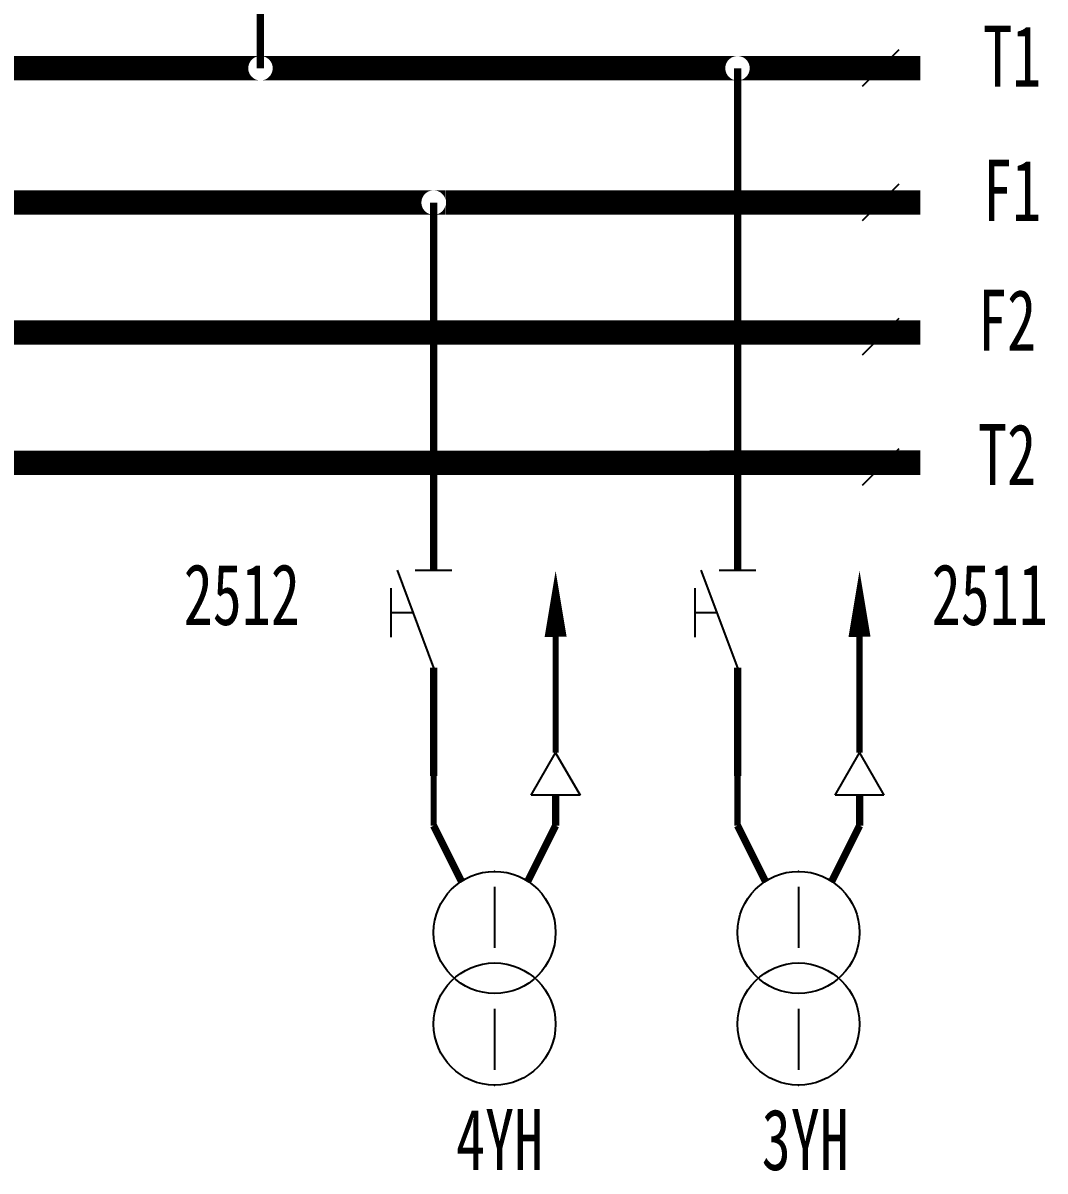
# Model space of a CAD drawing. Header units: millimetres. Extents: x 10667 to 23854, y -3427 to -2899.
# Drawn here: x 13776.6 to 13860.3, y -3231.8 to -3137.7 of the extents above; entities that cross this region are included whole.
import ezdxf

# ---------------------------------------------------------------- set-up
doc = ezdxf.new("R2010")
doc.units = ezdxf.units.MM
doc.header["$LTSCALE"] = 10
doc.linetypes.add('DASHED', pattern=[11, 5, 0.5, 5, 0.5])
for name, color, linetype in [('BLOCK', 3, 'Continuous'), ('LINE', 7, 'Continuous'), ('TEXT', 2, 'Continuous'), ('设    备', 3, 'Continuous'), ('设备编号', 2, 'Continuous'), ('连 接 线', 1, 'Continuous')]:
    doc.layers.add(name, color=color, linetype=linetype)
doc.styles.add('HZ', font='SimSun.ttf', dxfattribs={"width": 0.7})

# ---------------------------------------------------------------- blocks, each defined once
blk = doc.blocks.new('$SGK1')
at = {"layer": 'BLOCK'}
for p, q in [((-3, 0), (0, -8)), ((-1.5, 0), (1.5, 0))]:
    blk.add_line(p, q, dxfattribs=at)
at = {"layer": 'TEXT', "color": 3}
for p, q in [((-3.5, -1.5), (-3.5, -5.5)), ((-1.6875, -3.5), (-3.5, -3.5))]:
    blk.add_line(p, q, dxfattribs=at)
blk = doc.blocks.new('$JT')
at = {"color": 3}
blk.add_lwpolyline([(0, 0, 1.8, 0, 0), (-0.001, 5.41, 0, 0, 0)], format="xyseb", dxfattribs=at)

msp = doc.modelspace()

# ---------------------------------------------------------------- linework, layer by layer
at = {"layer": 'BLOCK'}
for p, q in [((13807.217, -3182.53), (13810.217, -3190.53)), ((13808.717, -3182.53), (13811.717, -3182.53))]:
    msp.add_line(p, q, dxfattribs=at)
at = {"layer": 'TEXT', "color": 3}
for p, q in [((13806.717, -3184.03), (13806.717, -3188.03)), ((13808.53, -3186.03), (13806.717, -3186.03))]:
    msp.add_line(p, q, dxfattribs=at)
at = {"layer": '设    备', "color": 3}
for p, q in [((13815.217, -3208.467), (13815.217, -3213.467)), ((13840.122, -3208.467), (13840.122, -3213.467)), ((13815.217, -3218.467), (13815.217, -3223.467)), ((13840.122, -3218.467), (13840.122, -3223.467))]:
    msp.add_line(p, q, dxfattribs=at)
for centre in [(13815.217, -3212.217), (13840.122, -3212.217), (13815.217, -3219.717), (13840.122, -3219.717)]:
    msp.add_circle(centre, 5, dxfattribs=at)
at = {"layer": '设    备'}
for p in [(13810.217, -3182.53), (13835.122, -3182.53), (13810.217, -3190.53), (13835.122, -3190.53)]:
    msp.add_point(p, dxfattribs=at)
at = {"layer": '设    备', "color": 3}
for p in [(13815.217, -3207.217), (13840.122, -3207.217), (13815.217, -3224.717), (13840.122, -3224.717)]:
    msp.add_point(p, dxfattribs=at)
at = {"layer": '连 接 线', "color": 3}
for p, q in [((13848.344, -3139.932), (13845.344, -3142.932)), ((13848.344, -3150.932), (13845.344, -3153.932)), ((13848.344, -3150.932), (13845.344, -3153.932)), ((13848.344, -3161.932), (13845.344, -3164.932)), ((13848.345, -3172.598), (13845.345, -3175.598)), ((13818.217, -3200.967), (13820.217, -3197.503)), ((13820.217, -3197.503), (13822.217, -3200.967)), ((13843.122, -3200.967), (13845.122, -3197.503)), ((13845.122, -3197.503), (13847.122, -3200.967)), ((13822.217, -3200.967), (13818.217, -3200.967)), ((13847.122, -3200.967), (13843.122, -3200.967))]:
    msp.add_line(p, q, dxfattribs=at)
at = {"layer": '连 接 线'}
for points, const_width in [([(13796.028, -3132.78), (13796.028, -3141.432)], 0.6), ([(13835.122, -3182.53), (13835.122, -3141.433)], 0.6), ([(13768.711, -3152.435), (13809.217, -3152.434)], 2), ([(13811.218, -3152.432), (13848.965, -3152.433)], 2), ([(13848.965, -3152.433), (13835.143, -3152.432)], 2), ([(13810.217, -3182.53), (13810.217, -3152.433)], 0.6), ([(13814.167, -3163.077), (13767.77, -3163.08)], 2), ([(13848.955, -3163.077), (13814.167, -3163.077)], 2), ([(13850.117, -3163.077), (13848.955, -3163.077)], 2), ([(13788.202, -3173.743), (13712.191, -3173.746)], 2), ([(13830.66, -3173.742), (13788.202, -3173.745)], 2), ([(13828.124, -3173.742), (13850.117, -3173.742)], 2), ([(13850.117, -3173.736), (13830.124, -3173.742)], 2), ([(13850.117, -3173.742), (13830.66, -3173.742)], 2), ([(13810.217, -3199.412), (13810.217, -3190.53)], 0.6), ([(13835.122, -3199.412), (13835.122, -3190.53)], 0.6), ([(13820.217, -3203.467), (13820.217, -3200.967)], 0.6), ([(13845.122, -3203.467), (13845.122, -3200.967)], 0.6)]:
    msp.add_lwpolyline(points, dxfattribs=dict(at, const_width=const_width))
at = {"layer": '连 接 线', "color": 1, "const_width": 2}
for points in [[(13761.536, -3141.432), (13787.202, -3141.432)], [(13782.691, -3141.432), (13795.03, -3141.432)], [(13797.028, -3141.432), (13830.66, -3141.432)], [(13830.66, -3141.432), (13834.123, -3141.432)], [(13836.112, -3141.432), (13850.117, -3141.432)], [(13831.244, -3152.432), (13850.117, -3152.432)]]:
    msp.add_lwpolyline(points, dxfattribs=at)
at = {"layer": '连 接 线', "color": 6, "linetype": 'DASHED', "ltscale": 0.5, "const_width": 0.5}
for points in [[(13820.217, -3197.503), (13820.217, -3187.503)], [(13845.122, -3197.503), (13845.122, -3187.503)]]:
    msp.add_lwpolyline(points, dxfattribs=at)
at = {"layer": '连 接 线', "color": 3}
for points, const_width in [([(13810.217, -3199.412), (13810.217, -3203.467)], 0.5), ([(13810.217, -3199.412), (13810.217, -3203.467)], 0.5), ([(13835.122, -3199.412), (13835.122, -3203.467)], 0.5), ([(13835.122, -3199.412), (13835.122, -3203.467)], 0.5), ([(13810.217, -3203.467), (13812.495, -3208.023)], 0.6), ([(13820.217, -3203.467), (13817.94, -3208.023)], 0.6), ([(13835.122, -3203.467), (13837.4, -3208.023)], 0.6), ([(13845.122, -3203.467), (13842.844, -3208.023)], 0.6)]:
    msp.add_lwpolyline(points, dxfattribs=dict(at, const_width=const_width))
for p in [(13820.217, -3203.467), (13845.122, -3203.467)]:
    msp.add_point(p, dxfattribs=at)
at = {"layer": '连 接 线'}
for points in [[(13787.202, -3140.433), (13788.202, -3140.433), (13787.202, -3140.437), (13788.289, -3140.437)], [(13787.202, -3140.437), (13788.115, -3140.437), (13787.202, -3140.433), (13788.202, -3140.433)], [(13787.202, -3140.437), (13788.289, -3140.437), (13787.202, -3140.449), (13788.376, -3140.449)], [(13787.202, -3140.449), (13788.028, -3140.449), (13787.202, -3140.437), (13788.115, -3140.437)], [(13787.202, -3140.467), (13787.943, -3140.467), (13787.202, -3140.449), (13788.028, -3140.449)], [(13787.202, -3140.494), (13787.86, -3140.494), (13787.202, -3140.467), (13787.943, -3140.467)], [(13787.202, -3140.527), (13787.779, -3140.527), (13787.202, -3140.494), (13787.86, -3140.494)], [(13787.202, -3140.567), (13787.702, -3140.567), (13787.202, -3140.527), (13787.779, -3140.527)], [(13787.202, -3140.614), (13787.628, -3140.614), (13787.202, -3140.567), (13787.702, -3140.567)], [(13787.202, -3140.667), (13787.559, -3140.667), (13787.202, -3140.614), (13787.628, -3140.614)], [(13787.202, -3140.726), (13787.495, -3140.726), (13787.202, -3140.667), (13787.559, -3140.667)], [(13787.202, -3140.791), (13787.436, -3140.791), (13787.202, -3140.726), (13787.495, -3140.726)], [(13788.289, -3140.437), (13789.202, -3140.437), (13788.202, -3140.433), (13789.202, -3140.433)], [(13788.376, -3140.449), (13789.202, -3140.449), (13788.289, -3140.437), (13789.202, -3140.437)], [(13788.461, -3140.467), (13789.202, -3140.467), (13788.376, -3140.449), (13789.202, -3140.449)], [(13788.544, -3140.494), (13789.202, -3140.494), (13788.461, -3140.467), (13789.202, -3140.467)], [(13788.625, -3140.527), (13789.202, -3140.527), (13788.544, -3140.494), (13789.202, -3140.494)], [(13788.702, -3140.567), (13789.202, -3140.567), (13788.625, -3140.527), (13789.202, -3140.527)], [(13788.776, -3140.614), (13789.202, -3140.614), (13788.702, -3140.567), (13789.202, -3140.567)], [(13788.845, -3140.667), (13789.202, -3140.667), (13788.776, -3140.614), (13789.202, -3140.614)], [(13788.909, -3140.726), (13789.202, -3140.726), (13788.845, -3140.667), (13789.202, -3140.667)], [(13788.968, -3140.791), (13789.202, -3140.791), (13788.909, -3140.726), (13789.202, -3140.726)], [(13796.028, -3140.432), (13795.028, -3140.432), (13795.941, -3140.436), (13795.028, -3140.436)], [(13795.028, -3140.433), (13796.028, -3140.433), (13795.028, -3140.437), (13796.115, -3140.437)], [(13795.028, -3140.437), (13795.941, -3140.437), (13795.028, -3140.433), (13796.028, -3140.433)], [(13795.028, -3140.433), (13796.028, -3140.433), (13795.028, -3140.437), (13796.115, -3140.437)], [(13795.028, -3140.437), (13795.941, -3140.437), (13795.028, -3140.433), (13796.028, -3140.433)], [(13795.941, -3140.436), (13795.028, -3140.436), (13795.854, -3140.448), (13795.028, -3140.448)], [(13795.028, -3140.437), (13796.115, -3140.437), (13795.028, -3140.449), (13796.201, -3140.449)], [(13795.028, -3140.449), (13795.854, -3140.449), (13795.028, -3140.437), (13795.941, -3140.437)], [(13795.028, -3140.437), (13796.115, -3140.437), (13795.028, -3140.449), (13796.201, -3140.449)], [(13795.028, -3140.449), (13795.854, -3140.449), (13795.028, -3140.437), (13795.941, -3140.437)], [(13795.854, -3140.448), (13795.028, -3140.448), (13795.769, -3140.466), (13795.028, -3140.466)], [(13795.028, -3140.467), (13795.769, -3140.467), (13795.028, -3140.449), (13795.854, -3140.449)], [(13795.028, -3140.467), (13795.769, -3140.467), (13795.028, -3140.449), (13795.854, -3140.449)], [(13795.769, -3140.466), (13795.028, -3140.466), (13795.686, -3140.493), (13795.028, -3140.493)], [(13795.028, -3140.494), (13795.686, -3140.494), (13795.028, -3140.467), (13795.769, -3140.467)], [(13795.028, -3140.494), (13795.686, -3140.494), (13795.028, -3140.467), (13795.769, -3140.467)], [(13795.686, -3140.493), (13795.028, -3140.493), (13795.605, -3140.526), (13795.028, -3140.526)], [(13795.028, -3140.527), (13795.605, -3140.527), (13795.028, -3140.494), (13795.686, -3140.494)], [(13795.028, -3140.527), (13795.605, -3140.527), (13795.028, -3140.494), (13795.686, -3140.494)], [(13795.605, -3140.526), (13795.028, -3140.526), (13795.528, -3140.566), (13795.028, -3140.566)], [(13795.028, -3140.567), (13795.528, -3140.567), (13795.028, -3140.527), (13795.605, -3140.527)], [(13795.028, -3140.567), (13795.528, -3140.567), (13795.028, -3140.527), (13795.605, -3140.527)], [(13795.528, -3140.566), (13795.028, -3140.566), (13795.454, -3140.613), (13795.028, -3140.613)], [(13795.028, -3140.614), (13795.454, -3140.614), (13795.028, -3140.567), (13795.528, -3140.567)], [(13795.028, -3140.614), (13795.454, -3140.614), (13795.028, -3140.567), (13795.528, -3140.567)], [(13795.454, -3140.613), (13795.028, -3140.613), (13795.385, -3140.666), (13795.028, -3140.666)], [(13795.028, -3140.667), (13795.385, -3140.667), (13795.028, -3140.614), (13795.454, -3140.614)], [(13795.028, -3140.667), (13795.385, -3140.667), (13795.028, -3140.614), (13795.454, -3140.614)], [(13795.385, -3140.666), (13795.028, -3140.666), (13795.321, -3140.725), (13795.028, -3140.725)], [(13795.028, -3140.726), (13795.321, -3140.726), (13795.028, -3140.667), (13795.385, -3140.667)], [(13795.028, -3140.726), (13795.321, -3140.726), (13795.028, -3140.667), (13795.385, -3140.667)], [(13795.321, -3140.725), (13795.028, -3140.725), (13795.262, -3140.79), (13795.028, -3140.79)], [(13795.028, -3140.791), (13795.262, -3140.791), (13795.028, -3140.726), (13795.321, -3140.726)], [(13795.028, -3140.791), (13795.262, -3140.791), (13795.028, -3140.726), (13795.321, -3140.726)], [(13797.028, -3140.436), (13796.115, -3140.436), (13797.028, -3140.432), (13796.028, -3140.432)], [(13796.115, -3140.437), (13797.028, -3140.437), (13796.028, -3140.433), (13797.028, -3140.433)], [(13796.115, -3140.437), (13797.028, -3140.437), (13796.028, -3140.433), (13797.028, -3140.433)], [(13797.028, -3140.448), (13796.201, -3140.448), (13797.028, -3140.436), (13796.115, -3140.436)], [(13796.201, -3140.449), (13797.028, -3140.449), (13796.115, -3140.437), (13797.028, -3140.437)], [(13796.201, -3140.449), (13797.028, -3140.449), (13796.115, -3140.437), (13797.028, -3140.437)], [(13797.028, -3140.466), (13796.287, -3140.466), (13797.028, -3140.448), (13796.201, -3140.448)], [(13796.287, -3140.467), (13797.028, -3140.467), (13796.201, -3140.449), (13797.028, -3140.449)], [(13796.287, -3140.467), (13797.028, -3140.467), (13796.201, -3140.449), (13797.028, -3140.449)], [(13797.028, -3140.493), (13796.37, -3140.493), (13797.028, -3140.466), (13796.287, -3140.466)], [(13796.37, -3140.494), (13797.028, -3140.494), (13796.287, -3140.467), (13797.028, -3140.467)], [(13796.37, -3140.494), (13797.028, -3140.494), (13796.287, -3140.467), (13797.028, -3140.467)], [(13797.028, -3140.526), (13796.45, -3140.526), (13797.028, -3140.493), (13796.37, -3140.493)], [(13796.45, -3140.527), (13797.028, -3140.527), (13796.37, -3140.494), (13797.028, -3140.494)], [(13796.45, -3140.527), (13797.028, -3140.527), (13796.37, -3140.494), (13797.028, -3140.494)], [(13797.028, -3140.566), (13796.528, -3140.566), (13797.028, -3140.526), (13796.45, -3140.526)], [(13796.528, -3140.567), (13797.028, -3140.567), (13796.45, -3140.527), (13797.028, -3140.527)], [(13796.528, -3140.567), (13797.028, -3140.567), (13796.45, -3140.527), (13797.028, -3140.527)], [(13797.028, -3140.613), (13796.601, -3140.613), (13797.028, -3140.566), (13796.528, -3140.566)], [(13796.601, -3140.614), (13797.028, -3140.614), (13796.528, -3140.567), (13797.028, -3140.567)], [(13796.601, -3140.614), (13797.028, -3140.614), (13796.528, -3140.567), (13797.028, -3140.567)], [(13797.028, -3140.666), (13796.67, -3140.666), (13797.028, -3140.613), (13796.601, -3140.613)], [(13796.67, -3140.667), (13797.028, -3140.667), (13796.601, -3140.614), (13797.028, -3140.614)], [(13796.67, -3140.667), (13797.028, -3140.667), (13796.601, -3140.614), (13797.028, -3140.614)], [(13797.028, -3140.725), (13796.735, -3140.725), (13797.028, -3140.666), (13796.67, -3140.666)], [(13796.735, -3140.726), (13797.028, -3140.726), (13796.67, -3140.667), (13797.028, -3140.667)], [(13796.735, -3140.726), (13797.028, -3140.726), (13796.67, -3140.667), (13797.028, -3140.667)], [(13797.028, -3140.79), (13796.794, -3140.79), (13797.028, -3140.725), (13796.735, -3140.725)], [(13796.794, -3140.791), (13797.028, -3140.791), (13796.735, -3140.726), (13797.028, -3140.726)], [(13796.794, -3140.791), (13797.028, -3140.791), (13796.735, -3140.726), (13797.028, -3140.726)], [(13824.626, -3140.432), (13825.626, -3140.432), (13824.626, -3140.436), (13825.713, -3140.436)], [(13824.626, -3140.436), (13825.539, -3140.436), (13824.626, -3140.432), (13825.626, -3140.432)], [(13824.626, -3140.436), (13825.713, -3140.436), (13824.626, -3140.448), (13825.8, -3140.448)], [(13824.626, -3140.448), (13825.453, -3140.448), (13824.626, -3140.436), (13825.539, -3140.436)], [(13824.626, -3140.466), (13825.367, -3140.466), (13824.626, -3140.448), (13825.453, -3140.448)], [(13824.626, -3140.493), (13825.284, -3140.493), (13824.626, -3140.466), (13825.367, -3140.466)], [(13824.626, -3140.526), (13825.204, -3140.526), (13824.626, -3140.493), (13825.284, -3140.493)], [(13824.626, -3140.566), (13825.126, -3140.566), (13824.626, -3140.526), (13825.204, -3140.526)], [(13824.626, -3140.613), (13825.053, -3140.613), (13824.626, -3140.566), (13825.126, -3140.566)], [(13824.626, -3140.666), (13824.983, -3140.666), (13824.626, -3140.613), (13825.053, -3140.613)], [(13824.626, -3140.725), (13824.919, -3140.725), (13824.626, -3140.666), (13824.983, -3140.666)], [(13824.626, -3140.79), (13824.86, -3140.79), (13824.626, -3140.725), (13824.919, -3140.725)], [(13825.713, -3140.436), (13826.626, -3140.436), (13825.626, -3140.432), (13826.626, -3140.432)], [(13825.8, -3140.448), (13826.626, -3140.448), (13825.713, -3140.436), (13826.626, -3140.436)], [(13825.885, -3140.466), (13826.626, -3140.466), (13825.8, -3140.448), (13826.626, -3140.448)], [(13825.968, -3140.493), (13826.626, -3140.493), (13825.885, -3140.466), (13826.626, -3140.466)], [(13826.049, -3140.526), (13826.626, -3140.526), (13825.968, -3140.493), (13826.626, -3140.493)], [(13826.126, -3140.566), (13826.626, -3140.566), (13826.049, -3140.526), (13826.626, -3140.526)], [(13826.2, -3140.613), (13826.626, -3140.613), (13826.126, -3140.566), (13826.626, -3140.566)], [(13826.269, -3140.666), (13826.626, -3140.666), (13826.2, -3140.613), (13826.626, -3140.613)], [(13826.333, -3140.725), (13826.626, -3140.725), (13826.269, -3140.666), (13826.626, -3140.666)], [(13826.392, -3140.79), (13826.626, -3140.79), (13826.333, -3140.725), (13826.626, -3140.725)], [(13834.121, -3140.432), (13835.121, -3140.432), (13834.121, -3140.436), (13835.208, -3140.436)], [(13834.121, -3140.436), (13835.034, -3140.436), (13834.121, -3140.432), (13835.121, -3140.432)], [(13834.121, -3140.436), (13835.208, -3140.436), (13834.121, -3140.448), (13835.295, -3140.448)], [(13834.121, -3140.448), (13834.948, -3140.448), (13834.121, -3140.436), (13835.034, -3140.436)], [(13834.121, -3140.466), (13834.863, -3140.466), (13834.121, -3140.448), (13834.948, -3140.448)], [(13834.121, -3140.493), (13834.779, -3140.493), (13834.121, -3140.466), (13834.863, -3140.466)], [(13834.121, -3140.526), (13834.699, -3140.526), (13834.121, -3140.493), (13834.779, -3140.493)], [(13834.121, -3140.566), (13834.621, -3140.566), (13834.121, -3140.526), (13834.699, -3140.526)], [(13834.121, -3140.613), (13834.548, -3140.613), (13834.121, -3140.566), (13834.621, -3140.566)], [(13834.121, -3140.666), (13834.479, -3140.666), (13834.121, -3140.613), (13834.548, -3140.613)], [(13834.121, -3140.725), (13834.414, -3140.725), (13834.121, -3140.666), (13834.479, -3140.666)], [(13834.121, -3140.79), (13834.355, -3140.79), (13834.121, -3140.725), (13834.414, -3140.725)], [(13835.208, -3140.436), (13836.121, -3140.436), (13835.121, -3140.432), (13836.121, -3140.432)], [(13835.295, -3140.448), (13836.121, -3140.448), (13835.208, -3140.436), (13836.121, -3140.436)], [(13835.38, -3140.466), (13836.121, -3140.466), (13835.295, -3140.448), (13836.121, -3140.448)], [(13835.463, -3140.493), (13836.121, -3140.493), (13835.38, -3140.466), (13836.121, -3140.466)], [(13835.544, -3140.526), (13836.121, -3140.526), (13835.463, -3140.493), (13836.121, -3140.493)], [(13835.621, -3140.566), (13836.121, -3140.566), (13835.544, -3140.526), (13836.121, -3140.526)], [(13835.695, -3140.613), (13836.121, -3140.613), (13835.621, -3140.566), (13836.121, -3140.566)], [(13835.764, -3140.666), (13836.121, -3140.666), (13835.695, -3140.613), (13836.121, -3140.613)], [(13835.828, -3140.725), (13836.121, -3140.725), (13835.764, -3140.666), (13836.121, -3140.666)], [(13835.887, -3140.79), (13836.121, -3140.79), (13835.828, -3140.725), (13836.121, -3140.725)], [(13787.202, -3140.86), (13787.383, -3140.86), (13787.202, -3140.791), (13787.436, -3140.791)], [(13787.202, -3140.933), (13787.336, -3140.933), (13787.202, -3140.86), (13787.383, -3140.86)], [(13787.202, -3141.011), (13787.296, -3141.011), (13787.202, -3140.933), (13787.336, -3140.933)], [(13787.202, -3141.091), (13787.262, -3141.091), (13787.202, -3141.011), (13787.296, -3141.011)], [(13787.202, -3141.175), (13787.236, -3141.175), (13787.202, -3141.091), (13787.262, -3141.091)], [(13787.202, -3141.26), (13787.217, -3141.26), (13787.202, -3141.175), (13787.236, -3141.175)], [(13787.202, -3141.346), (13787.206, -3141.346), (13787.202, -3141.26), (13787.217, -3141.26)], [(13787.202, -3141.433), (13787.202, -3141.433), (13787.202, -3141.346), (13787.206, -3141.346)], [(13787.202, -3141.433), (13787.202, -3141.433), (13787.202, -3141.521), (13787.206, -3141.521)], [(13787.202, -3141.521), (13787.206, -3141.521), (13787.202, -3141.607), (13787.217, -3141.607)], [(13787.202, -3141.607), (13787.217, -3141.607), (13787.202, -3141.692), (13787.236, -3141.692)], [(13789.021, -3140.86), (13789.202, -3140.86), (13788.968, -3140.791), (13789.202, -3140.791)], [(13789.068, -3140.933), (13789.202, -3140.933), (13789.021, -3140.86), (13789.202, -3140.86)], [(13789.108, -3141.011), (13789.202, -3141.011), (13789.068, -3140.933), (13789.202, -3140.933)], [(13789.142, -3141.091), (13789.202, -3141.091), (13789.108, -3141.011), (13789.202, -3141.011)], [(13789.168, -3141.175), (13789.202, -3141.175), (13789.142, -3141.091), (13789.202, -3141.091)], [(13789.187, -3141.26), (13789.202, -3141.26), (13789.168, -3141.175), (13789.202, -3141.175)], [(13789.168, -3141.692), (13789.202, -3141.692), (13789.187, -3141.607), (13789.202, -3141.607)], [(13789.198, -3141.346), (13789.202, -3141.346), (13789.187, -3141.26), (13789.202, -3141.26)], [(13789.187, -3141.607), (13789.202, -3141.607), (13789.198, -3141.521), (13789.202, -3141.521)], [(13789.202, -3141.433), (13789.202, -3141.433), (13789.198, -3141.346), (13789.202, -3141.346)], [(13789.198, -3141.521), (13789.202, -3141.521), (13789.202, -3141.433)], [(13795.262, -3140.79), (13795.028, -3140.79), (13795.209, -3140.859), (13795.028, -3140.859)], [(13795.028, -3140.86), (13795.209, -3140.86), (13795.028, -3140.791), (13795.262, -3140.791)], [(13795.028, -3140.86), (13795.209, -3140.86), (13795.028, -3140.791), (13795.262, -3140.791)], [(13795.209, -3140.859), (13795.028, -3140.859), (13795.162, -3140.932), (13795.028, -3140.932)], [(13795.028, -3140.933), (13795.162, -3140.933), (13795.028, -3140.86), (13795.209, -3140.86)], [(13795.028, -3140.933), (13795.162, -3140.933), (13795.028, -3140.86), (13795.209, -3140.86)], [(13795.162, -3140.932), (13795.028, -3140.932), (13795.121, -3141.01), (13795.028, -3141.01)], [(13795.028, -3141.011), (13795.121, -3141.011), (13795.028, -3140.933), (13795.162, -3140.933)], [(13795.028, -3141.011), (13795.121, -3141.011), (13795.028, -3140.933), (13795.162, -3140.933)], [(13795.121, -3141.01), (13795.028, -3141.01), (13795.088, -3141.09), (13795.028, -3141.09)], [(13795.028, -3141.091), (13795.088, -3141.091), (13795.028, -3141.011), (13795.121, -3141.011)], [(13795.028, -3141.091), (13795.088, -3141.091), (13795.028, -3141.011), (13795.121, -3141.011)], [(13795.088, -3141.09), (13795.028, -3141.09), (13795.062, -3141.174), (13795.028, -3141.174)], [(13795.028, -3141.175), (13795.062, -3141.175), (13795.028, -3141.091), (13795.088, -3141.091)], [(13795.028, -3141.175), (13795.062, -3141.175), (13795.028, -3141.091), (13795.088, -3141.091)], [(13795.062, -3141.174), (13795.028, -3141.174), (13795.043, -3141.259), (13795.028, -3141.259)], [(13795.028, -3141.26), (13795.043, -3141.26), (13795.028, -3141.175), (13795.062, -3141.175)], [(13795.028, -3141.26), (13795.043, -3141.26), (13795.028, -3141.175), (13795.062, -3141.175)], [(13795.043, -3141.259), (13795.028, -3141.259), (13795.032, -3141.345), (13795.028, -3141.345)], [(13795.028, -3141.346), (13795.032, -3141.346), (13795.028, -3141.26), (13795.043, -3141.26)], [(13795.028, -3141.346), (13795.032, -3141.346), (13795.028, -3141.26), (13795.043, -3141.26)], [(13795.032, -3141.345), (13795.028, -3141.345), (13795.028, -3141.432)], [(13795.028, -3141.433), (13795.028, -3141.433), (13795.028, -3141.346), (13795.032, -3141.346)], [(13795.028, -3141.433), (13795.028, -3141.433), (13795.028, -3141.346), (13795.032, -3141.346)], [(13795.028, -3141.432), (13795.028, -3141.432), (13795.032, -3141.52), (13795.028, -3141.52)], [(13795.028, -3141.433), (13795.028, -3141.433), (13795.028, -3141.521), (13795.032, -3141.521)], [(13795.028, -3141.433), (13795.028, -3141.433), (13795.028, -3141.521), (13795.032, -3141.521)], [(13795.032, -3141.52), (13795.028, -3141.52), (13795.043, -3141.606), (13795.028, -3141.606)], [(13795.028, -3141.521), (13795.032, -3141.521), (13795.028, -3141.607), (13795.043, -3141.607)], [(13795.028, -3141.521), (13795.032, -3141.521), (13795.028, -3141.607), (13795.043, -3141.607)], [(13795.043, -3141.606), (13795.028, -3141.606), (13795.062, -3141.691), (13795.028, -3141.691)], [(13795.028, -3141.607), (13795.043, -3141.607), (13795.028, -3141.692), (13795.062, -3141.692)], [(13795.028, -3141.607), (13795.043, -3141.607), (13795.028, -3141.692), (13795.062, -3141.692)], [(13797.028, -3140.859), (13796.847, -3140.859), (13797.028, -3140.79), (13796.794, -3140.79)], [(13796.847, -3140.86), (13797.028, -3140.86), (13796.794, -3140.791), (13797.028, -3140.791)], [(13796.847, -3140.86), (13797.028, -3140.86), (13796.794, -3140.791), (13797.028, -3140.791)], [(13797.028, -3140.932), (13796.894, -3140.932), (13797.028, -3140.859), (13796.847, -3140.859)], [(13796.894, -3140.933), (13797.028, -3140.933), (13796.847, -3140.86), (13797.028, -3140.86)], [(13796.894, -3140.933), (13797.028, -3140.933), (13796.847, -3140.86), (13797.028, -3140.86)], [(13797.028, -3141.01), (13796.934, -3141.01), (13797.028, -3140.932), (13796.894, -3140.932)], [(13796.934, -3141.011), (13797.028, -3141.011), (13796.894, -3140.933), (13797.028, -3140.933)], [(13796.934, -3141.011), (13797.028, -3141.011), (13796.894, -3140.933), (13797.028, -3140.933)], [(13797.028, -3141.09), (13796.967, -3141.09), (13797.028, -3141.01), (13796.934, -3141.01)], [(13796.967, -3141.091), (13797.028, -3141.091), (13796.934, -3141.011), (13797.028, -3141.011)], [(13796.967, -3141.091), (13797.028, -3141.091), (13796.934, -3141.011), (13797.028, -3141.011)], [(13797.028, -3141.174), (13796.994, -3141.174), (13797.028, -3141.09), (13796.967, -3141.09)], [(13796.994, -3141.175), (13797.028, -3141.175), (13796.967, -3141.091), (13797.028, -3141.091)], [(13796.994, -3141.175), (13797.028, -3141.175), (13796.967, -3141.091), (13797.028, -3141.091)], [(13797.028, -3141.259), (13797.013, -3141.259), (13797.028, -3141.174), (13796.994, -3141.174)], [(13797.013, -3141.26), (13797.028, -3141.26), (13796.994, -3141.175), (13797.028, -3141.175)], [(13797.013, -3141.26), (13797.028, -3141.26), (13796.994, -3141.175), (13797.028, -3141.175)], [(13797.028, -3141.606), (13797.013, -3141.606), (13797.028, -3141.691), (13796.994, -3141.691)], [(13796.994, -3141.692), (13797.028, -3141.692), (13797.013, -3141.607), (13797.028, -3141.607)], [(13796.994, -3141.692), (13797.028, -3141.692), (13797.013, -3141.607), (13797.028, -3141.607)], [(13797.028, -3141.345), (13797.024, -3141.345), (13797.028, -3141.259), (13797.013, -3141.259)], [(13797.024, -3141.346), (13797.028, -3141.346), (13797.013, -3141.26), (13797.028, -3141.26)], [(13797.024, -3141.346), (13797.028, -3141.346), (13797.013, -3141.26), (13797.028, -3141.26)], [(13797.028, -3141.52), (13797.024, -3141.52), (13797.028, -3141.606), (13797.013, -3141.606)], [(13797.013, -3141.607), (13797.028, -3141.607), (13797.024, -3141.521), (13797.028, -3141.521)], [(13797.013, -3141.607), (13797.028, -3141.607), (13797.024, -3141.521), (13797.028, -3141.521)], [(13797.028, -3141.432), (13797.028, -3141.432), (13797.028, -3141.345), (13797.024, -3141.345)], [(13797.028, -3141.433), (13797.028, -3141.433), (13797.024, -3141.346), (13797.028, -3141.346)], [(13797.028, -3141.433), (13797.028, -3141.433), (13797.024, -3141.346), (13797.028, -3141.346)], [(13797.028, -3141.432), (13797.028, -3141.432), (13797.028, -3141.52), (13797.024, -3141.52)], [(13797.024, -3141.521), (13797.028, -3141.521), (13797.028, -3141.433)], [(13797.024, -3141.521), (13797.028, -3141.521), (13797.028, -3141.433)], [(13824.626, -3140.859), (13824.807, -3140.859), (13824.626, -3140.79), (13824.86, -3140.79)], [(13824.626, -3140.932), (13824.76, -3140.932), (13824.626, -3140.859), (13824.807, -3140.859)], [(13824.626, -3141.01), (13824.72, -3141.01), (13824.626, -3140.932), (13824.76, -3140.932)], [(13824.626, -3141.09), (13824.687, -3141.09), (13824.626, -3141.01), (13824.72, -3141.01)], [(13824.626, -3141.174), (13824.66, -3141.174), (13824.626, -3141.09), (13824.687, -3141.09)], [(13824.626, -3141.259), (13824.641, -3141.259), (13824.626, -3141.174), (13824.66, -3141.174)], [(13824.626, -3141.345), (13824.63, -3141.345), (13824.626, -3141.259), (13824.641, -3141.259)], [(13824.626, -3141.432), (13824.626, -3141.432), (13824.626, -3141.345), (13824.63, -3141.345)], [(13824.626, -3141.432), (13824.626, -3141.432), (13824.626, -3141.52), (13824.63, -3141.52)], [(13824.626, -3141.52), (13824.63, -3141.52), (13824.626, -3141.606), (13824.641, -3141.606)], [(13824.626, -3141.606), (13824.641, -3141.606), (13824.626, -3141.691), (13824.66, -3141.691)], [(13826.445, -3140.859), (13826.626, -3140.859), (13826.392, -3140.79), (13826.626, -3140.79)], [(13826.492, -3140.932), (13826.626, -3140.932), (13826.445, -3140.859), (13826.626, -3140.859)], [(13826.533, -3141.01), (13826.626, -3141.01), (13826.492, -3140.932), (13826.626, -3140.932)], [(13826.566, -3141.09), (13826.626, -3141.09), (13826.533, -3141.01), (13826.626, -3141.01)], [(13826.592, -3141.174), (13826.626, -3141.174), (13826.566, -3141.09), (13826.626, -3141.09)], [(13826.611, -3141.259), (13826.626, -3141.259), (13826.592, -3141.174), (13826.626, -3141.174)], [(13826.592, -3141.691), (13826.626, -3141.691), (13826.611, -3141.606), (13826.626, -3141.606)], [(13826.622, -3141.345), (13826.626, -3141.345), (13826.611, -3141.259), (13826.626, -3141.259)], [(13826.611, -3141.606), (13826.626, -3141.606), (13826.622, -3141.52), (13826.626, -3141.52)], [(13826.626, -3141.432), (13826.626, -3141.432), (13826.622, -3141.345), (13826.626, -3141.345)], [(13826.622, -3141.52), (13826.626, -3141.52), (13826.626, -3141.432)], [(13834.121, -3140.859), (13834.302, -3140.859), (13834.121, -3140.79), (13834.355, -3140.79)], [(13834.121, -3140.932), (13834.255, -3140.932), (13834.121, -3140.859), (13834.302, -3140.859)], [(13834.121, -3141.01), (13834.215, -3141.01), (13834.121, -3140.932), (13834.255, -3140.932)], [(13834.121, -3141.09), (13834.182, -3141.09), (13834.121, -3141.01), (13834.215, -3141.01)], [(13834.121, -3141.174), (13834.155, -3141.174), (13834.121, -3141.09), (13834.182, -3141.09)], [(13834.121, -3141.259), (13834.137, -3141.259), (13834.121, -3141.174), (13834.155, -3141.174)], [(13834.121, -3141.345), (13834.125, -3141.345), (13834.121, -3141.259), (13834.137, -3141.259)], [(13834.121, -3141.432), (13834.121, -3141.432), (13834.121, -3141.345), (13834.125, -3141.345)], [(13834.121, -3141.432), (13834.121, -3141.432), (13834.121, -3141.52), (13834.125, -3141.52)], [(13834.121, -3141.52), (13834.125, -3141.52), (13834.121, -3141.606), (13834.137, -3141.606)], [(13834.121, -3141.606), (13834.137, -3141.606), (13834.121, -3141.691), (13834.155, -3141.691)], [(13835.94, -3140.859), (13836.121, -3140.859), (13835.887, -3140.79), (13836.121, -3140.79)], [(13835.987, -3140.932), (13836.121, -3140.932), (13835.94, -3140.859), (13836.121, -3140.859)], [(13836.028, -3141.01), (13836.121, -3141.01), (13835.987, -3140.932), (13836.121, -3140.932)], [(13836.061, -3141.09), (13836.121, -3141.09), (13836.028, -3141.01), (13836.121, -3141.01)], [(13836.087, -3141.174), (13836.121, -3141.174), (13836.061, -3141.09), (13836.121, -3141.09)], [(13836.106, -3141.259), (13836.121, -3141.259), (13836.087, -3141.174), (13836.121, -3141.174)], [(13836.087, -3141.691), (13836.121, -3141.691), (13836.106, -3141.606), (13836.121, -3141.606)], [(13836.118, -3141.345), (13836.121, -3141.345), (13836.106, -3141.259), (13836.121, -3141.259)], [(13836.106, -3141.606), (13836.121, -3141.606), (13836.118, -3141.52), (13836.121, -3141.52)], [(13836.121, -3141.432), (13836.121, -3141.432), (13836.118, -3141.345), (13836.121, -3141.345)], [(13836.118, -3141.52), (13836.121, -3141.52), (13836.121, -3141.432)], [(13787.202, -3141.692), (13787.236, -3141.692), (13787.202, -3141.775), (13787.262, -3141.775)], [(13787.202, -3141.775), (13787.262, -3141.775), (13787.202, -3141.856), (13787.296, -3141.856)], [(13787.202, -3141.856), (13787.296, -3141.856), (13787.202, -3141.933), (13787.336, -3141.933)], [(13787.202, -3141.933), (13787.336, -3141.933), (13787.202, -3142.007), (13787.383, -3142.007)], [(13787.202, -3142.007), (13787.383, -3142.007), (13787.202, -3142.076), (13787.436, -3142.076)], [(13787.202, -3142.076), (13787.436, -3142.076), (13787.202, -3142.14), (13787.495, -3142.14)], [(13787.202, -3142.14), (13787.495, -3142.14), (13787.202, -3142.199), (13787.559, -3142.199)], [(13787.202, -3142.199), (13787.559, -3142.199), (13787.202, -3142.253), (13787.628, -3142.253)], [(13787.202, -3142.253), (13787.628, -3142.253), (13787.202, -3142.299), (13787.702, -3142.299)], [(13787.202, -3142.299), (13787.702, -3142.299), (13787.202, -3142.34), (13787.779, -3142.34)], [(13787.202, -3142.34), (13787.779, -3142.34), (13787.202, -3142.373), (13787.86, -3142.373)], [(13787.202, -3142.373), (13787.86, -3142.373), (13787.202, -3142.399), (13787.943, -3142.399)], [(13787.202, -3142.399), (13787.943, -3142.399), (13787.202, -3142.418), (13788.028, -3142.418)], [(13787.202, -3142.418), (13788.028, -3142.418), (13787.202, -3142.43), (13788.115, -3142.43)], [(13787.202, -3142.43), (13788.115, -3142.43), (13787.202, -3142.433), (13788.202, -3142.433)], [(13788.202, -3142.433), (13789.202, -3142.433), (13788.289, -3142.43), (13789.202, -3142.43)], [(13788.289, -3142.43), (13789.202, -3142.43), (13788.376, -3142.418), (13789.202, -3142.418)], [(13788.376, -3142.418), (13789.202, -3142.418), (13788.461, -3142.399), (13789.202, -3142.399)], [(13788.461, -3142.399), (13789.202, -3142.399), (13788.544, -3142.373), (13789.202, -3142.373)], [(13788.544, -3142.373), (13789.202, -3142.373), (13788.625, -3142.34), (13789.202, -3142.34)], [(13788.625, -3142.34), (13789.202, -3142.34), (13788.702, -3142.299), (13789.202, -3142.299)], [(13788.702, -3142.299), (13789.202, -3142.299), (13788.776, -3142.253), (13789.202, -3142.253)], [(13788.776, -3142.253), (13789.202, -3142.253), (13788.845, -3142.199), (13789.202, -3142.199)], [(13788.845, -3142.199), (13789.202, -3142.199), (13788.909, -3142.14), (13789.202, -3142.14)], [(13788.909, -3142.14), (13789.202, -3142.14), (13788.968, -3142.076), (13789.202, -3142.076)], [(13788.968, -3142.076), (13789.202, -3142.076), (13789.021, -3142.007), (13789.202, -3142.007)], [(13789.021, -3142.007), (13789.202, -3142.007), (13789.068, -3141.933), (13789.202, -3141.933)], [(13789.068, -3141.933), (13789.202, -3141.933), (13789.108, -3141.856), (13789.202, -3141.856)], [(13789.108, -3141.856), (13789.202, -3141.856), (13789.142, -3141.775), (13789.202, -3141.775)], [(13789.142, -3141.775), (13789.202, -3141.775), (13789.168, -3141.692), (13789.202, -3141.692)], [(13795.062, -3141.691), (13795.028, -3141.691), (13795.088, -3141.774), (13795.028, -3141.774)], [(13795.028, -3141.692), (13795.062, -3141.692), (13795.028, -3141.775), (13795.088, -3141.775)], [(13795.028, -3141.692), (13795.062, -3141.692), (13795.028, -3141.775), (13795.088, -3141.775)], [(13795.088, -3141.774), (13795.028, -3141.774), (13795.121, -3141.855), (13795.028, -3141.855)], [(13795.028, -3141.775), (13795.088, -3141.775), (13795.028, -3141.856), (13795.121, -3141.856)], [(13795.028, -3141.775), (13795.088, -3141.775), (13795.028, -3141.856), (13795.121, -3141.856)], [(13795.121, -3141.855), (13795.028, -3141.855), (13795.162, -3141.932), (13795.028, -3141.932)], [(13795.028, -3141.856), (13795.121, -3141.856), (13795.028, -3141.933), (13795.162, -3141.933)], [(13795.028, -3141.856), (13795.121, -3141.856), (13795.028, -3141.933), (13795.162, -3141.933)], [(13795.162, -3141.932), (13795.028, -3141.932), (13795.209, -3142.006), (13795.028, -3142.006)], [(13795.028, -3141.933), (13795.162, -3141.933), (13795.028, -3142.007), (13795.209, -3142.007)], [(13795.028, -3141.933), (13795.162, -3141.933), (13795.028, -3142.007), (13795.209, -3142.007)], [(13795.209, -3142.006), (13795.028, -3142.006), (13795.262, -3142.075), (13795.028, -3142.075)], [(13795.028, -3142.007), (13795.209, -3142.007), (13795.028, -3142.076), (13795.262, -3142.076)], [(13795.028, -3142.007), (13795.209, -3142.007), (13795.028, -3142.076), (13795.262, -3142.076)], [(13795.262, -3142.075), (13795.028, -3142.075), (13795.321, -3142.14), (13795.028, -3142.14)], [(13795.028, -3142.076), (13795.262, -3142.076), (13795.028, -3142.14), (13795.321, -3142.14)], [(13795.028, -3142.076), (13795.262, -3142.076), (13795.028, -3142.14), (13795.321, -3142.14)], [(13795.028, -3142.14), (13795.321, -3142.14), (13795.028, -3142.199), (13795.385, -3142.199)], [(13795.028, -3142.14), (13795.321, -3142.14), (13795.028, -3142.199), (13795.385, -3142.199)], [(13795.321, -3142.14), (13795.028, -3142.14), (13795.385, -3142.198), (13795.028, -3142.198)], [(13795.385, -3142.198), (13795.028, -3142.198), (13795.454, -3142.252), (13795.028, -3142.252)], [(13795.028, -3142.199), (13795.385, -3142.199), (13795.028, -3142.253), (13795.454, -3142.253)], [(13795.028, -3142.199), (13795.385, -3142.199), (13795.028, -3142.253), (13795.454, -3142.253)], [(13795.454, -3142.252), (13795.028, -3142.252), (13795.528, -3142.298), (13795.028, -3142.298)], [(13795.028, -3142.253), (13795.454, -3142.253), (13795.028, -3142.299), (13795.528, -3142.299)], [(13795.028, -3142.253), (13795.454, -3142.253), (13795.028, -3142.299), (13795.528, -3142.299)], [(13795.528, -3142.298), (13795.028, -3142.298), (13795.605, -3142.339), (13795.028, -3142.339)], [(13795.028, -3142.299), (13795.528, -3142.299), (13795.028, -3142.34), (13795.605, -3142.34)], [(13795.028, -3142.299), (13795.528, -3142.299), (13795.028, -3142.34), (13795.605, -3142.34)], [(13795.605, -3142.339), (13795.028, -3142.339), (13795.686, -3142.372), (13795.028, -3142.372)], [(13795.028, -3142.34), (13795.605, -3142.34), (13795.028, -3142.373), (13795.686, -3142.373)], [(13795.028, -3142.34), (13795.605, -3142.34), (13795.028, -3142.373), (13795.686, -3142.373)], [(13795.686, -3142.372), (13795.028, -3142.372), (13795.769, -3142.398), (13795.028, -3142.398)], [(13795.028, -3142.373), (13795.686, -3142.373), (13795.028, -3142.399), (13795.769, -3142.399)], [(13795.028, -3142.373), (13795.686, -3142.373), (13795.028, -3142.399), (13795.769, -3142.399)], [(13795.769, -3142.398), (13795.028, -3142.398), (13795.854, -3142.417), (13795.028, -3142.417)], [(13795.028, -3142.399), (13795.769, -3142.399), (13795.028, -3142.418), (13795.854, -3142.418)], [(13795.028, -3142.399), (13795.769, -3142.399), (13795.028, -3142.418), (13795.854, -3142.418)], [(13795.854, -3142.417), (13795.028, -3142.417), (13795.941, -3142.429), (13795.028, -3142.429)], [(13795.028, -3142.418), (13795.854, -3142.418), (13795.028, -3142.43), (13795.941, -3142.43)], [(13795.028, -3142.418), (13795.854, -3142.418), (13795.028, -3142.43), (13795.941, -3142.43)], [(13795.941, -3142.429), (13795.028, -3142.429), (13796.028, -3142.432), (13795.028, -3142.432)], [(13795.028, -3142.43), (13795.941, -3142.43), (13795.028, -3142.433), (13796.028, -3142.433)], [(13795.028, -3142.43), (13795.941, -3142.43), (13795.028, -3142.433), (13796.028, -3142.433)], [(13797.028, -3142.429), (13795.941, -3142.429), (13797.028, -3142.417), (13795.854, -3142.417)], [(13797.028, -3142.432), (13796.028, -3142.432), (13797.028, -3142.429), (13795.941, -3142.429)], [(13797.028, -3142.429), (13796.115, -3142.429), (13797.028, -3142.432), (13796.028, -3142.432)], [(13796.028, -3142.433), (13797.028, -3142.433), (13796.115, -3142.43), (13797.028, -3142.43)], [(13796.028, -3142.433), (13797.028, -3142.433), (13796.115, -3142.43), (13797.028, -3142.43)], [(13797.028, -3142.417), (13796.201, -3142.417), (13797.028, -3142.429), (13796.115, -3142.429)], [(13796.115, -3142.43), (13797.028, -3142.43), (13796.201, -3142.418), (13797.028, -3142.418)], [(13796.115, -3142.43), (13797.028, -3142.43), (13796.201, -3142.418), (13797.028, -3142.418)], [(13797.028, -3142.398), (13796.287, -3142.398), (13797.028, -3142.417), (13796.201, -3142.417)], [(13796.201, -3142.418), (13797.028, -3142.418), (13796.287, -3142.399), (13797.028, -3142.399)], [(13796.201, -3142.418), (13797.028, -3142.418), (13796.287, -3142.399), (13797.028, -3142.399)], [(13797.028, -3142.372), (13796.37, -3142.372), (13797.028, -3142.398), (13796.287, -3142.398)], [(13796.287, -3142.399), (13797.028, -3142.399), (13796.37, -3142.373), (13797.028, -3142.373)], [(13796.287, -3142.399), (13797.028, -3142.399), (13796.37, -3142.373), (13797.028, -3142.373)], [(13797.028, -3142.339), (13796.45, -3142.339), (13797.028, -3142.372), (13796.37, -3142.372)], [(13796.37, -3142.373), (13797.028, -3142.373), (13796.45, -3142.34), (13797.028, -3142.34)], [(13796.37, -3142.373), (13797.028, -3142.373), (13796.45, -3142.34), (13797.028, -3142.34)], [(13797.028, -3142.298), (13796.528, -3142.298), (13797.028, -3142.339), (13796.45, -3142.339)], [(13796.45, -3142.34), (13797.028, -3142.34), (13796.528, -3142.299), (13797.028, -3142.299)], [(13796.45, -3142.34), (13797.028, -3142.34), (13796.528, -3142.299), (13797.028, -3142.299)], [(13797.028, -3142.252), (13796.601, -3142.252), (13797.028, -3142.298), (13796.528, -3142.298)], [(13796.528, -3142.299), (13797.028, -3142.299), (13796.601, -3142.253), (13797.028, -3142.253)], [(13796.528, -3142.299), (13797.028, -3142.299), (13796.601, -3142.253), (13797.028, -3142.253)], [(13797.028, -3142.198), (13796.67, -3142.198), (13797.028, -3142.252), (13796.601, -3142.252)], [(13796.601, -3142.253), (13797.028, -3142.253), (13796.67, -3142.199), (13797.028, -3142.199)], [(13796.601, -3142.253), (13797.028, -3142.253), (13796.67, -3142.199), (13797.028, -3142.199)], [(13796.67, -3142.199), (13797.028, -3142.199), (13796.735, -3142.14), (13797.028, -3142.14)], [(13796.67, -3142.199), (13797.028, -3142.199), (13796.735, -3142.14), (13797.028, -3142.14)], [(13797.028, -3142.14), (13796.735, -3142.14), (13797.028, -3142.198), (13796.67, -3142.198)], [(13797.028, -3142.075), (13796.794, -3142.075), (13797.028, -3142.14), (13796.735, -3142.14)], [(13796.735, -3142.14), (13797.028, -3142.14), (13796.794, -3142.076), (13797.028, -3142.076)], [(13796.735, -3142.14), (13797.028, -3142.14), (13796.794, -3142.076), (13797.028, -3142.076)], [(13797.028, -3142.006), (13796.847, -3142.006), (13797.028, -3142.075), (13796.794, -3142.075)], [(13796.794, -3142.076), (13797.028, -3142.076), (13796.847, -3142.007), (13797.028, -3142.007)], [(13796.794, -3142.076), (13797.028, -3142.076), (13796.847, -3142.007), (13797.028, -3142.007)], [(13797.028, -3141.932), (13796.894, -3141.932), (13797.028, -3142.006), (13796.847, -3142.006)], [(13796.847, -3142.007), (13797.028, -3142.007), (13796.894, -3141.933), (13797.028, -3141.933)], [(13796.847, -3142.007), (13797.028, -3142.007), (13796.894, -3141.933), (13797.028, -3141.933)], [(13797.028, -3141.855), (13796.934, -3141.855), (13797.028, -3141.932), (13796.894, -3141.932)], [(13796.894, -3141.933), (13797.028, -3141.933), (13796.934, -3141.856), (13797.028, -3141.856)], [(13796.894, -3141.933), (13797.028, -3141.933), (13796.934, -3141.856), (13797.028, -3141.856)], [(13797.028, -3141.774), (13796.967, -3141.774), (13797.028, -3141.855), (13796.934, -3141.855)], [(13796.934, -3141.856), (13797.028, -3141.856), (13796.967, -3141.775), (13797.028, -3141.775)], [(13796.934, -3141.856), (13797.028, -3141.856), (13796.967, -3141.775), (13797.028, -3141.775)], [(13797.028, -3141.691), (13796.994, -3141.691), (13797.028, -3141.774), (13796.967, -3141.774)], [(13796.967, -3141.775), (13797.028, -3141.775), (13796.994, -3141.692), (13797.028, -3141.692)], [(13796.967, -3141.775), (13797.028, -3141.775), (13796.994, -3141.692), (13797.028, -3141.692)], [(13824.626, -3141.691), (13824.66, -3141.691), (13824.626, -3141.774), (13824.687, -3141.774)], [(13824.626, -3141.774), (13824.687, -3141.774), (13824.626, -3141.855), (13824.72, -3141.855)], [(13824.626, -3141.855), (13824.72, -3141.855), (13824.626, -3141.932), (13824.76, -3141.932)], [(13824.626, -3141.932), (13824.76, -3141.932), (13824.626, -3142.006), (13824.807, -3142.006)], [(13824.626, -3142.006), (13824.807, -3142.006), (13824.626, -3142.075), (13824.86, -3142.075)], [(13824.626, -3142.075), (13824.86, -3142.075), (13824.626, -3142.14), (13824.919, -3142.14)], [(13824.626, -3142.14), (13824.919, -3142.14), (13824.626, -3142.198), (13824.983, -3142.198)], [(13824.626, -3142.198), (13824.983, -3142.198), (13824.626, -3142.252), (13825.053, -3142.252)], [(13824.626, -3142.252), (13825.053, -3142.252), (13824.626, -3142.298), (13825.126, -3142.298)], [(13824.626, -3142.298), (13825.126, -3142.298), (13824.626, -3142.339), (13825.204, -3142.339)], [(13824.626, -3142.339), (13825.204, -3142.339), (13824.626, -3142.372), (13825.284, -3142.372)], [(13824.626, -3142.372), (13825.284, -3142.372), (13824.626, -3142.398), (13825.367, -3142.398)], [(13824.626, -3142.398), (13825.367, -3142.398), (13824.626, -3142.417), (13825.453, -3142.417)], [(13824.626, -3142.417), (13825.453, -3142.417), (13824.626, -3142.429), (13825.539, -3142.429)], [(13824.626, -3142.429), (13825.539, -3142.429), (13824.626, -3142.432), (13825.626, -3142.432)], [(13825.626, -3142.432), (13826.626, -3142.432), (13825.713, -3142.429), (13826.626, -3142.429)], [(13825.713, -3142.429), (13826.626, -3142.429), (13825.8, -3142.417), (13826.626, -3142.417)], [(13825.8, -3142.417), (13826.626, -3142.417), (13825.885, -3142.398), (13826.626, -3142.398)], [(13825.885, -3142.398), (13826.626, -3142.398), (13825.968, -3142.372), (13826.626, -3142.372)], [(13825.968, -3142.372), (13826.626, -3142.372), (13826.049, -3142.339), (13826.626, -3142.339)], [(13826.049, -3142.339), (13826.626, -3142.339), (13826.126, -3142.298), (13826.626, -3142.298)], [(13826.126, -3142.298), (13826.626, -3142.298), (13826.2, -3142.252), (13826.626, -3142.252)], [(13826.2, -3142.252), (13826.626, -3142.252), (13826.269, -3142.198), (13826.626, -3142.198)], [(13826.269, -3142.198), (13826.626, -3142.198), (13826.333, -3142.14), (13826.626, -3142.14)], [(13826.333, -3142.14), (13826.626, -3142.14), (13826.392, -3142.075), (13826.626, -3142.075)], [(13826.392, -3142.075), (13826.626, -3142.075), (13826.445, -3142.006), (13826.626, -3142.006)], [(13826.445, -3142.006), (13826.626, -3142.006), (13826.492, -3141.932), (13826.626, -3141.932)], [(13826.492, -3141.932), (13826.626, -3141.932), (13826.533, -3141.855), (13826.626, -3141.855)], [(13826.533, -3141.855), (13826.626, -3141.855), (13826.566, -3141.774), (13826.626, -3141.774)], [(13826.566, -3141.774), (13826.626, -3141.774), (13826.592, -3141.691), (13826.626, -3141.691)], [(13834.121, -3141.691), (13834.155, -3141.691), (13834.121, -3141.774), (13834.182, -3141.774)], [(13834.121, -3141.774), (13834.182, -3141.774), (13834.121, -3141.855), (13834.215, -3141.855)], [(13834.121, -3141.855), (13834.215, -3141.855), (13834.121, -3141.932), (13834.255, -3141.932)], [(13834.121, -3141.932), (13834.255, -3141.932), (13834.121, -3142.006), (13834.302, -3142.006)], [(13834.121, -3142.006), (13834.302, -3142.006), (13834.121, -3142.075), (13834.355, -3142.075)], [(13834.121, -3142.075), (13834.355, -3142.075), (13834.121, -3142.14), (13834.414, -3142.14)], [(13834.121, -3142.14), (13834.414, -3142.14), (13834.121, -3142.198), (13834.479, -3142.198)], [(13834.121, -3142.198), (13834.479, -3142.198), (13834.121, -3142.252), (13834.548, -3142.252)], [(13834.121, -3142.252), (13834.548, -3142.252), (13834.121, -3142.298), (13834.621, -3142.298)], [(13834.121, -3142.298), (13834.621, -3142.298), (13834.121, -3142.339), (13834.699, -3142.339)], [(13834.121, -3142.339), (13834.699, -3142.339), (13834.121, -3142.372), (13834.779, -3142.372)], [(13834.121, -3142.372), (13834.779, -3142.372), (13834.121, -3142.398), (13834.863, -3142.398)], [(13834.121, -3142.398), (13834.863, -3142.398), (13834.121, -3142.417), (13834.948, -3142.417)], [(13834.121, -3142.417), (13834.948, -3142.417), (13834.121, -3142.429), (13835.034, -3142.429)], [(13834.121, -3142.429), (13835.034, -3142.429), (13834.121, -3142.432), (13835.121, -3142.432)], [(13835.121, -3142.432), (13836.121, -3142.432), (13835.208, -3142.429), (13836.121, -3142.429)], [(13835.208, -3142.429), (13836.121, -3142.429), (13835.295, -3142.417), (13836.121, -3142.417)], [(13835.295, -3142.417), (13836.121, -3142.417), (13835.38, -3142.398), (13836.121, -3142.398)], [(13835.38, -3142.398), (13836.121, -3142.398), (13835.463, -3142.372), (13836.121, -3142.372)], [(13835.463, -3142.372), (13836.121, -3142.372), (13835.544, -3142.339), (13836.121, -3142.339)], [(13835.544, -3142.339), (13836.121, -3142.339), (13835.621, -3142.298), (13836.121, -3142.298)], [(13835.621, -3142.298), (13836.121, -3142.298), (13835.695, -3142.252), (13836.121, -3142.252)], [(13835.695, -3142.252), (13836.121, -3142.252), (13835.764, -3142.198), (13836.121, -3142.198)], [(13835.764, -3142.198), (13836.121, -3142.198), (13835.828, -3142.14), (13836.121, -3142.14)], [(13835.828, -3142.14), (13836.121, -3142.14), (13835.887, -3142.075), (13836.121, -3142.075)], [(13835.887, -3142.075), (13836.121, -3142.075), (13835.94, -3142.006), (13836.121, -3142.006)], [(13835.94, -3142.006), (13836.121, -3142.006), (13835.987, -3141.932), (13836.121, -3141.932)], [(13835.987, -3141.932), (13836.121, -3141.932), (13836.028, -3141.855), (13836.121, -3141.855)], [(13836.028, -3141.855), (13836.121, -3141.855), (13836.061, -3141.774), (13836.121, -3141.774)], [(13836.061, -3141.774), (13836.121, -3141.774), (13836.087, -3141.691), (13836.121, -3141.691)], [(13809.217, -3151.433), (13810.217, -3151.433), (13809.217, -3151.437), (13810.305, -3151.437)], [(13809.217, -3151.437), (13810.13, -3151.437), (13809.217, -3151.433), (13810.217, -3151.433)], [(13809.217, -3151.437), (13810.305, -3151.437), (13809.217, -3151.449), (13810.391, -3151.449)], [(13809.217, -3151.449), (13810.044, -3151.449), (13809.217, -3151.437), (13810.13, -3151.437)], [(13809.217, -3151.467), (13809.959, -3151.467), (13809.217, -3151.449), (13810.044, -3151.449)], [(13809.217, -3151.494), (13809.875, -3151.494), (13809.217, -3151.467), (13809.959, -3151.467)], [(13809.217, -3151.527), (13809.795, -3151.527), (13809.217, -3151.494), (13809.875, -3151.494)], [(13809.217, -3151.567), (13809.717, -3151.567), (13809.217, -3151.527), (13809.795, -3151.527)], [(13809.217, -3151.614), (13809.644, -3151.614), (13809.217, -3151.567), (13809.717, -3151.567)], [(13809.217, -3151.667), (13809.575, -3151.667), (13809.217, -3151.614), (13809.644, -3151.614)], [(13809.217, -3151.726), (13809.51, -3151.726), (13809.217, -3151.667), (13809.575, -3151.667)], [(13809.217, -3151.791), (13809.451, -3151.791), (13809.217, -3151.726), (13809.51, -3151.726)], [(13809.217, -3151.86), (13809.398, -3151.86), (13809.217, -3151.791), (13809.451, -3151.791)], [(13809.217, -3151.933), (13809.351, -3151.933), (13809.217, -3151.86), (13809.398, -3151.86)], [(13809.217, -3152.011), (13809.311, -3152.011), (13809.217, -3151.933), (13809.351, -3151.933)], [(13809.217, -3152.091), (13809.278, -3152.091), (13809.217, -3152.011), (13809.311, -3152.011)], [(13810.305, -3151.437), (13811.217, -3151.437), (13810.217, -3151.433), (13811.217, -3151.433)], [(13810.391, -3151.449), (13811.217, -3151.449), (13810.305, -3151.437), (13811.217, -3151.437)], [(13810.476, -3151.467), (13811.217, -3151.467), (13810.391, -3151.449), (13811.217, -3151.449)], [(13810.56, -3151.494), (13811.217, -3151.494), (13810.476, -3151.467), (13811.217, -3151.467)], [(13810.64, -3151.527), (13811.217, -3151.527), (13810.56, -3151.494), (13811.217, -3151.494)], [(13810.717, -3151.567), (13811.217, -3151.567), (13810.64, -3151.527), (13811.217, -3151.527)], [(13810.791, -3151.614), (13811.217, -3151.614), (13810.717, -3151.567), (13811.217, -3151.567)], [(13810.86, -3151.667), (13811.217, -3151.667), (13810.791, -3151.614), (13811.217, -3151.614)], [(13810.925, -3151.726), (13811.217, -3151.726), (13810.86, -3151.667), (13811.217, -3151.667)], [(13810.984, -3151.791), (13811.217, -3151.791), (13810.925, -3151.726), (13811.217, -3151.726)], [(13811.037, -3151.86), (13811.217, -3151.86), (13810.984, -3151.791), (13811.217, -3151.791)], [(13811.084, -3151.933), (13811.217, -3151.933), (13811.037, -3151.86), (13811.217, -3151.86)], [(13811.124, -3152.011), (13811.217, -3152.011), (13811.084, -3151.933), (13811.217, -3151.933)], [(13811.157, -3152.091), (13811.217, -3152.091), (13811.124, -3152.011), (13811.217, -3152.011)], [(13809.217, -3152.175), (13809.252, -3152.175), (13809.217, -3152.091), (13809.278, -3152.091)], [(13809.217, -3152.26), (13809.233, -3152.26), (13809.217, -3152.175), (13809.252, -3152.175)], [(13809.217, -3152.346), (13809.221, -3152.346), (13809.217, -3152.26), (13809.233, -3152.26)], [(13809.217, -3152.433), (13809.217, -3152.433), (13809.217, -3152.346), (13809.221, -3152.346)], [(13809.217, -3152.433), (13809.217, -3152.433), (13809.217, -3152.521), (13809.221, -3152.521)], [(13809.217, -3152.521), (13809.221, -3152.521), (13809.217, -3152.607), (13809.233, -3152.607)], [(13809.217, -3152.607), (13809.233, -3152.607), (13809.217, -3152.692), (13809.252, -3152.692)], [(13809.217, -3152.692), (13809.252, -3152.692), (13809.217, -3152.775), (13809.278, -3152.775)], [(13809.217, -3152.775), (13809.278, -3152.775), (13809.217, -3152.856), (13809.311, -3152.856)], [(13809.217, -3152.856), (13809.311, -3152.856), (13809.217, -3152.933), (13809.351, -3152.933)], [(13809.217, -3152.933), (13809.351, -3152.933), (13809.217, -3153.007), (13809.398, -3153.007)], [(13811.037, -3153.007), (13811.217, -3153.007), (13811.084, -3152.933), (13811.217, -3152.933)], [(13811.084, -3152.933), (13811.217, -3152.933), (13811.124, -3152.856), (13811.217, -3152.856)], [(13811.124, -3152.856), (13811.217, -3152.856), (13811.157, -3152.775), (13811.217, -3152.775)], [(13811.183, -3152.175), (13811.217, -3152.175), (13811.157, -3152.091), (13811.217, -3152.091)], [(13811.157, -3152.775), (13811.217, -3152.775), (13811.183, -3152.692), (13811.217, -3152.692)], [(13811.202, -3152.26), (13811.217, -3152.26), (13811.183, -3152.175), (13811.217, -3152.175)], [(13811.183, -3152.692), (13811.217, -3152.692), (13811.202, -3152.607), (13811.217, -3152.607)], [(13811.214, -3152.346), (13811.217, -3152.346), (13811.202, -3152.26), (13811.217, -3152.26)], [(13811.202, -3152.607), (13811.217, -3152.607), (13811.214, -3152.521), (13811.217, -3152.521)], [(13811.217, -3152.433), (13811.217, -3152.433), (13811.214, -3152.346), (13811.217, -3152.346)], [(13811.214, -3152.521), (13811.217, -3152.521), (13811.217, -3152.433)], [(13809.217, -3153.007), (13809.398, -3153.007), (13809.217, -3153.076), (13809.451, -3153.076)], [(13809.217, -3153.076), (13809.451, -3153.076), (13809.217, -3153.141), (13809.51, -3153.141)], [(13809.217, -3153.141), (13809.51, -3153.141), (13809.217, -3153.199), (13809.575, -3153.199)], [(13809.217, -3153.199), (13809.575, -3153.199), (13809.217, -3153.253), (13809.644, -3153.253)], [(13809.217, -3153.253), (13809.644, -3153.253), (13809.217, -3153.299), (13809.717, -3153.299)], [(13809.217, -3153.299), (13809.717, -3153.299), (13809.217, -3153.34), (13809.795, -3153.34)], [(13809.217, -3153.34), (13809.795, -3153.34), (13809.217, -3153.373), (13809.875, -3153.373)], [(13809.217, -3153.373), (13809.875, -3153.373), (13809.217, -3153.399), (13809.959, -3153.399)], [(13809.217, -3153.399), (13809.959, -3153.399), (13809.217, -3153.418), (13810.044, -3153.418)], [(13809.217, -3153.418), (13810.044, -3153.418), (13809.217, -3153.43), (13810.13, -3153.43)], [(13809.217, -3153.43), (13810.13, -3153.43), (13809.217, -3153.433), (13810.217, -3153.433)], [(13810.217, -3153.433), (13811.217, -3153.433), (13810.305, -3153.43), (13811.217, -3153.43)], [(13810.305, -3153.43), (13811.217, -3153.43), (13810.391, -3153.418), (13811.217, -3153.418)], [(13810.391, -3153.418), (13811.217, -3153.418), (13810.476, -3153.399), (13811.217, -3153.399)], [(13810.476, -3153.399), (13811.217, -3153.399), (13810.56, -3153.373), (13811.217, -3153.373)], [(13810.56, -3153.373), (13811.217, -3153.373), (13810.64, -3153.34), (13811.217, -3153.34)], [(13810.64, -3153.34), (13811.217, -3153.34), (13810.717, -3153.299), (13811.217, -3153.299)], [(13810.717, -3153.299), (13811.217, -3153.299), (13810.791, -3153.253), (13811.217, -3153.253)], [(13810.791, -3153.253), (13811.217, -3153.253), (13810.86, -3153.199), (13811.217, -3153.199)], [(13810.86, -3153.199), (13811.217, -3153.199), (13810.925, -3153.141), (13811.217, -3153.141)], [(13810.925, -3153.141), (13811.217, -3153.141), (13810.984, -3153.076), (13811.217, -3153.076)], [(13810.984, -3153.076), (13811.217, -3153.076), (13811.037, -3153.007), (13811.217, -3153.007)]]:
    msp.add_solid(points, dxfattribs=at)

# ---------------------------------------------------------------- block references
at = {"layer": 'LINE'}
msp.add_blockref('$SGK1', (13835.122, -3182.53), dxfattribs=at)
at = {"layer": '连 接 线', "color": 3}
for p in [(13820.217, -3188.003), (13845.122, -3188.003)]:
    msp.add_blockref('$JT', p, dxfattribs=at)

# ---------------------------------------------------------------- texts
at = {"layer": '设备编号', "color": 6, "style": 'HZ', "width": 0.7}
for s, p in [('T1', (13855.249, -3142.932)), ('F1', (13855.249, -3153.932)), ('F2', (13854.834, -3164.57)), ('T2', (13854.834, -3175.57)), ('2512', (13789.734, -3187.032)), ('2511', (13851.031, -3187.032)), ('4YH', (13812.051, -3231.676)), ('3YH', (13837.107, -3231.676))]:
    msp.add_text(s, height=5, dxfattribs=at).set_placement(p)

doc.saveas('drawing.dxf')
